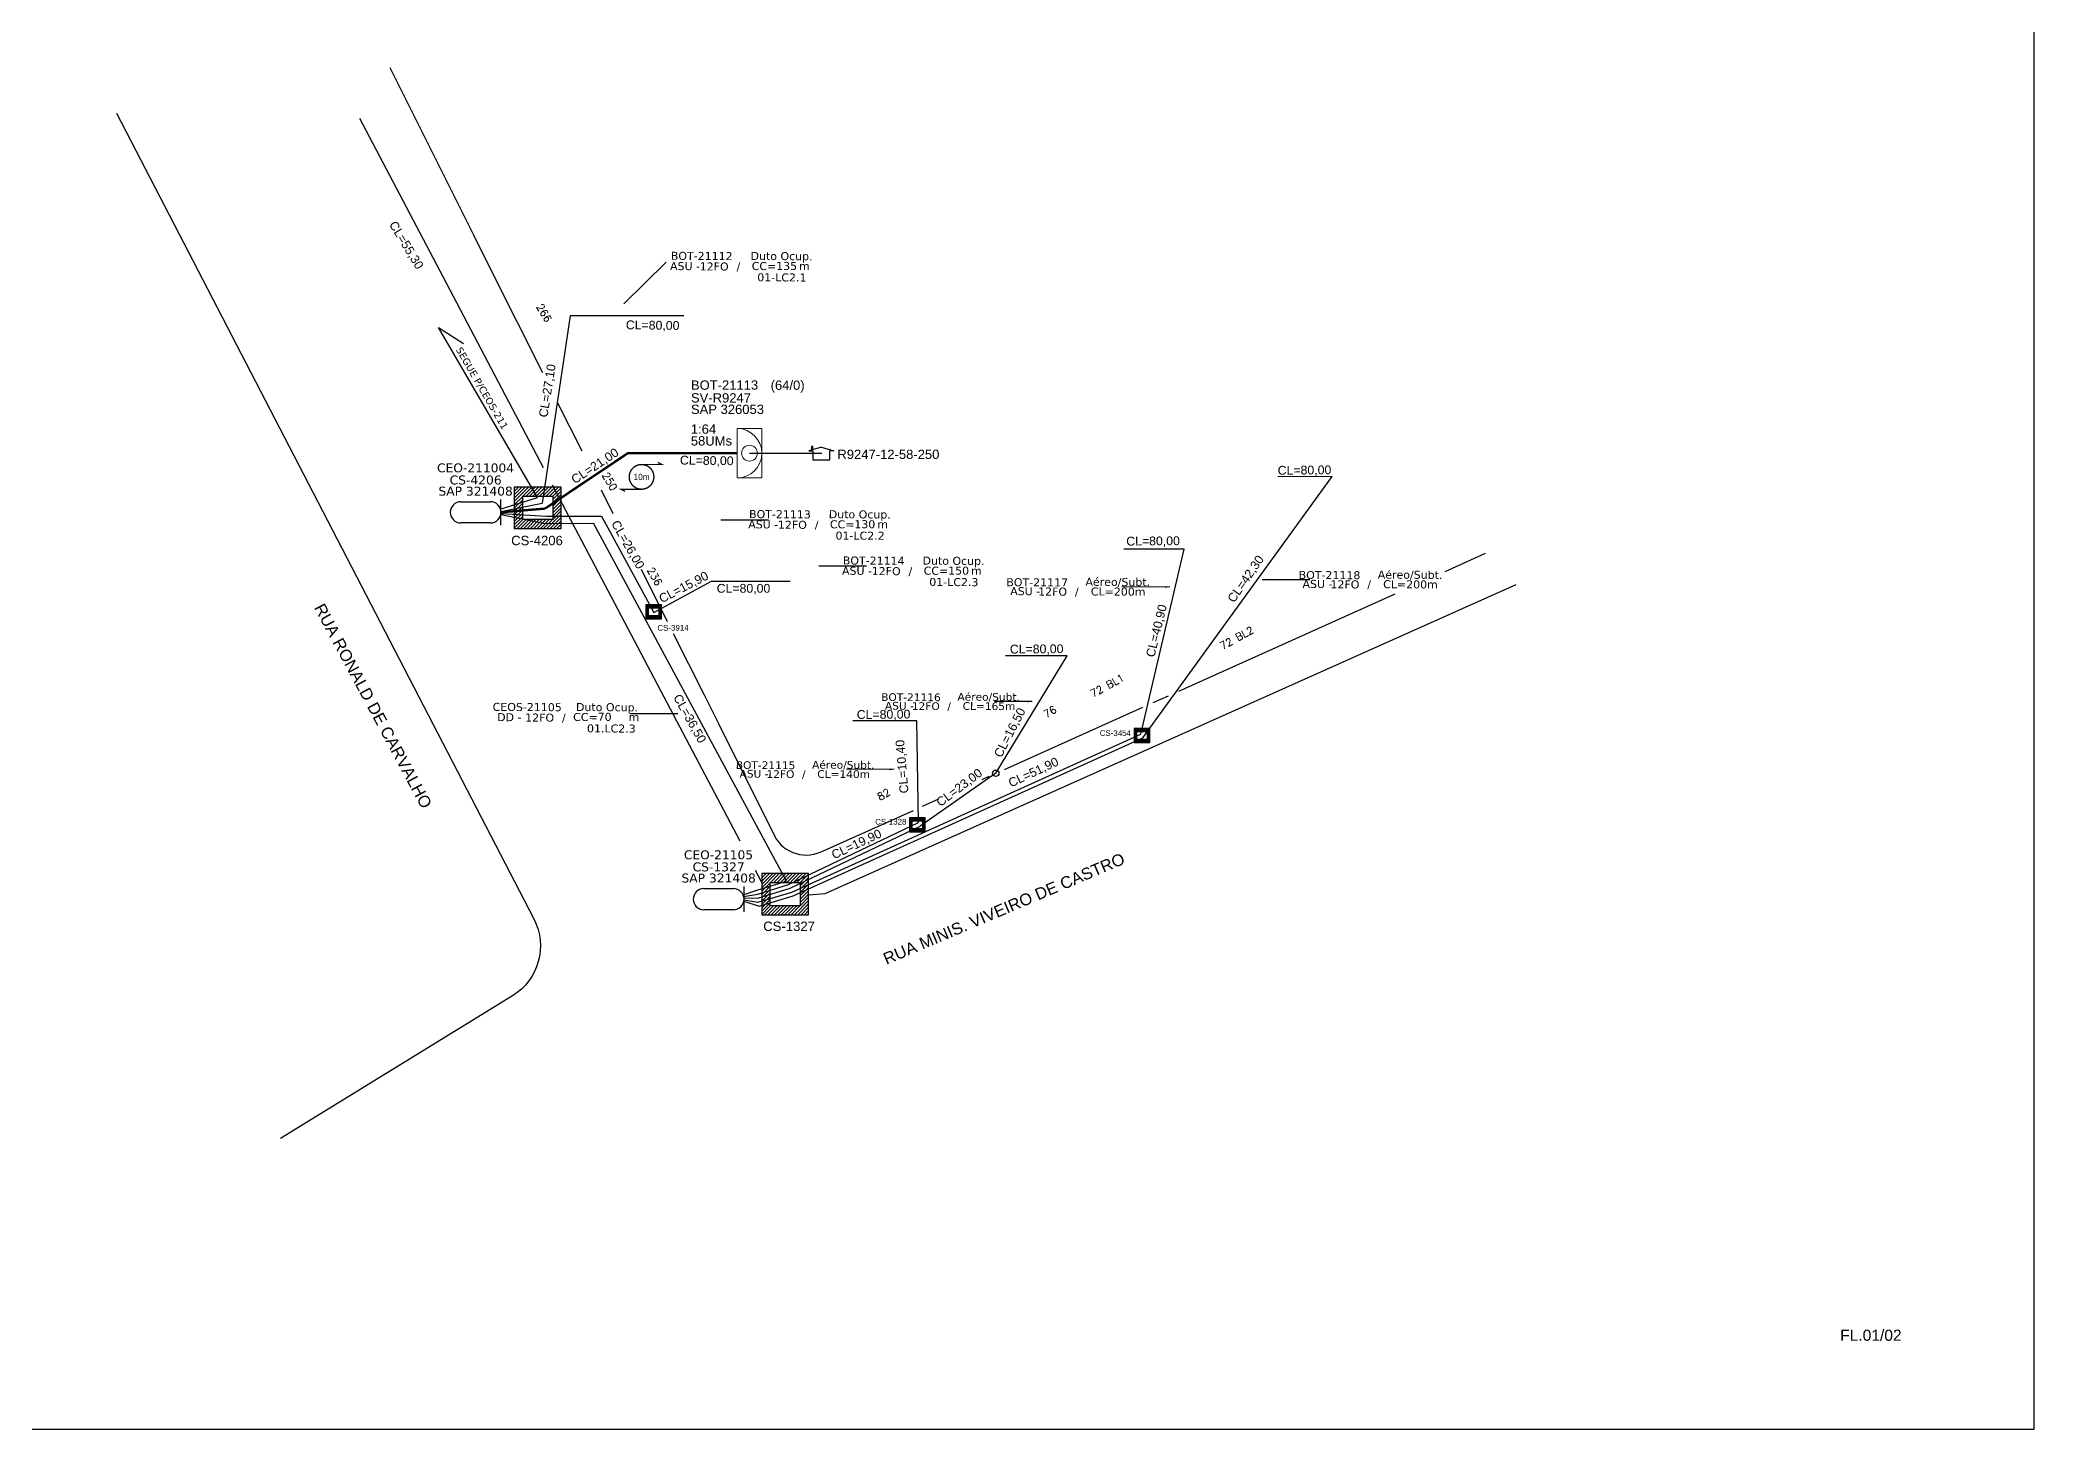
# Model space of a CAD drawing. Header units: metres. Extents: x -1286 to 1713, y -500 to 94.
# Drawn here: x -873.3 to -445.1, y -499.8 to -201.6 of the extents above; entities that cross this region are included whole.
import ezdxf
from ezdxf.enums import TextEntityAlignment as Align

# ---------------------------------------------------------------- set-up
doc = ezdxf.new("R2010")
doc.units = ezdxf.units.M
for name, color, linetype in [('10.0-Cartográfico', 252, 'Continuous'), ('10.1-Caixas Subterrâneas', 5, 'Continuous'), ('10.3-Nome das Ruas', 2, 'Continuous'), ('20.4-CEOS', 1, 'Continuous'), ('20.5-CEO', 1, 'Continuous'), ('CAP a instalar', 1, 'FENCELINE1'), ('Folga', 1, 'Continuous'), ('label_cabos', 7, 'Continuous'), ('Legenda', 1, 'Continuous'), ('Metragem', 92, 'Continuous'), ('MUB', 252, 'Continuous'), ('Surveys Casinhas', 7, 'Continuous'), ('surveys legendas', 7, 'Continuous')]:
    doc.layers.add(name, color=color, linetype=linetype)
doc.layers.add("20.0-LEGENDA DOS CDO'S", color=1, linetype='Continuous', lineweight=0)
doc.layers.add('20.1-CDO_INTERIOR', color=1, linetype='Continuous', lineweight=0)
doc.layers.add('DROP DE CLIENTE', color=140, linetype='Continuous', plot=False)
doc.layers.add('EXTRA', color=50, linetype='Continuous', plot=False)
doc.styles.add('ARIAL', font='arial.ttf')
doc.styles.add('ROMANS', font='romans.shx')
doc.styles.add('siredit', font='verdana.ttf')
doc.linetypes.add('FENCELINE1', pattern='A,0.25,-0.1,[133,ltypeshp.shx,S=0.1,R=0,X=-0.1,Y=0],-0.1,1', length=1.45)
doc.dimstyles.new('CC', dxfattribs={"dimtxt": 0.8, "dimasz": 2, "dimexe": 0.18, "dimexo": 0.0625, "dimgap": 0.09, "dimtad": 0, "dimdec": 0, "dimrnd": 1, "dimzin": 0, "dimdsep": 46, "dimtxsty": 'siredit', "dimblk": 'NONE', "dimcen": 0, "dimse1": 1, "dimse2": 1, "dimsd1": 1, "dimsd2": 1, "dimclrt": 7, "dimadec": 0, "dimazin": 0, "dimtfac": 1, "dimtdec": 0, "dimtofl": 0, "dimtmove": 0, "dimatfit": 3, "dimfxl": 0, "dimtolj": 1, "dimtzin": 0, "dimarcsym": 0})

# ---------------------------------------------------------------- blocks, each defined once
blk = doc.blocks.new('DV')
at = {"linetype": 'Continuous'}
blk.add_circle((0, 0), 0.00000275, dxfattribs=at)
blk = doc.blocks.new('*X17')
at = {"color": 0, "linetype": 'Continuous'}
for p, q in [((-1.25, 0.34099), (-0.49099, 1.1)), ((-1.25, 0.517767), (-0.667767, 1.1)), ((-1.25, 0.694544), (-0.844544, 1.1)), ((-1.25, 0.87132), (-1.02132, 1.1)), ((-1.25, 1.048097), (-1.198097, 1.1)), ((-0.789214, 0.625), (-0.314214, 1.1)), ((-0.612437, 0.625), (-0.137437, 1.1)), ((-0.43566, 0.625), (0.03934, 1.1)), ((-0.258883, 0.625), (0.216117, 1.1)), ((-0.082107, 0.625), (0.392893, 1.1)), ((0.09467, 0.625), (0.56967, 1.1)), ((0.271447, 0.625), (0.746447, 1.1)), ((0.448223, 0.625), (0.923223, 1.1)), ((0.625, 0.625), (1.1, 1.1)), ((0.801777, 0.625), (1.25, 1.073223)), ((-1.25, 0.164214), (-0.8035, 0.610714)), ((-1.25, -0.012563), (-0.8035, 0.433937)), ((-1.25, -0.18934), (-0.8035, 0.25716)), ((-1.25, -0.366117), (-0.8035, 0.080383)), ((0.8035, 0.449947), (1.25, 0.896447)), ((0.8035, 0.27317), (1.25, 0.71967)), ((0.8035, 0.096393), (1.25, 0.542893)), ((0.8035, -0.080383), (1.25, 0.366117)), ((0.8035, -0.25716), (1.25, 0.18934)), ((0.8035, -0.433937), (1.25, 0.012563)), ((-1.25, -0.542893), (-0.8035, -0.096393)), ((-1.25, -0.71967), (-0.8035, -0.27317)), ((-1.25, -0.896447), (-0.8035, -0.449947)), ((-1.25, -1.073223), (-0.801777, -0.625)), ((-1.1, -1.1), (-0.625, -0.625)), ((-0.923223, -1.1), (-0.448223, -0.625)), ((-0.746447, -1.1), (-0.271447, -0.625)), ((-0.56967, -1.1), (-0.09467, -0.625)), ((-0.392893, -1.1), (0.082107, -0.625)), ((-0.216117, -1.1), (0.258883, -0.625)), ((-0.03934, -1.1), (0.43566, -0.625)), ((0.137437, -1.1), (0.612437, -0.625)), ((0.314214, -1.1), (0.789214, -0.625)), ((0.49099, -1.1), (1.25, -0.34099)), ((0.667767, -1.1), (1.25, -0.517767)), ((0.8035, -0.610714), (1.25, -0.164214)), ((0.844544, -1.1), (1.25, -0.694544)), ((1.02132, -1.1), (1.25, -0.87132)), ((1.198097, -1.1), (1.25, -1.048097))]:
    blk.add_line(p, q, dxfattribs=at)
blk = doc.blocks.new('MANHOLE_MQ')
at = {"color": 0, "linetype": 'Continuous'}
for p, q in [((0.00000623, 0.00000569), (-0.00000627, 0.00000569)), ((-0.00000627, 0.00000569), (-0.00000627, -0.00000531)), ((0.00000623, -0.00000531), (0.00000623, 0.00000569)), ((-0.00000404, 0.00000331), (0.00000399, 0.00000331)), ((-0.00000404, -0.00000294), (-0.00000404, 0.00000331)), ((0.00000399, 0.00000331), (0.00000399, -0.00000294)), ((-0.00000627, -0.00000531), (0.00000623, -0.00000531)), ((0.00000399, -0.00000294), (-0.00000404, -0.00000294)), ((0.00000399, -0.00000294), (0.00000399, -0.00000294))]:
    blk.add_line(p, q, dxfattribs=at)
at = {"color": 0, "linetype": 'Continuous', "xscale": 5e-06, "yscale": 5e-06, "zscale": 1e-05}
blk.add_blockref('*X17', (-0.00000002, 0.00000019), dxfattribs=at)
blk = doc.blocks.new('LEGENDA DOS CABOS')
at = {"layer": 'EXTRA', "style": 'siredit'}
for tag, p in [('ID', (4.6, 0.97)), ('XX', (9.03, 0.97))]:
    blk.add_attdef(tag, text='', height=0.48, rotation=359.69, dxfattribs=at).set_placement(p, align=Align.MIDDLE_CENTER)
at = {"layer": 'Legenda', "color": 7, "style": 'siredit'}
for tag, p in [('TIPO_CABO', (1.31, 0)), ('CABO', (4.69, -0.05)), ('/', (6.81, -0.05)), ('METROS', (10.03, -0.05))]:
    blk.add_attdef(tag, text='', height=0.8, rotation=359.69, dxfattribs=at).set_placement(p, align=Align.MIDDLE_CENTER)
blk = doc.blocks.new('_None')
blk = doc.blocks.new('Inst CB DT OCUP CFOA-SM-DD-S-12')
at = {"layer": 'label_cabos', "color": 0, "style": 'siredit'}
for tag, flags, p in [('ID_ATIVIDADE', 3, (1.31, 2.67)), ('FATOR', 1, (11.56, 2.55))]:
    blk.add_attdef(tag, text='', height=1, rotation=359.69, dxfattribs=dict(at, flags=flags)).set_placement(p, align=Align.MIDDLE_CENTER)
for tag, p in [('TIPO_CABO', (1.11, 0)), ('DESTINO_CABO', (3.13, 1.26)), ('CABO', (4.69, -0.05)), ('/', (7.71, -0.05)), ('LANCE', (10.41, 0.02)), ('TIPO_CABO', (13.11, 1.24)), ('UND', (16.46, 0)), ('FID', (13.65, -1.41))]:
    blk.add_attdef(tag, text='', height=1, rotation=359.69, dxfattribs=at).set_placement(p, align=Align.MIDDLE_CENTER)
blk.add_attdef('QTDE', (11.93, -0.45), '', height=1, rotation=359.69, dxfattribs=at)
blk = doc.blocks.new('Inst CB DT OCUP CFOA-SM-ASU-120-S-12')
at = {"layer": 'label_cabos', "color": 0, "style": 'siredit'}
for tag, flags, p in [('ID_ATIVIDADE', 3, (1.31, 2.67)), ('FATOR', 1, (11.56, 2.55))]:
    blk.add_attdef(tag, text='', height=1, rotation=359.69, dxfattribs=dict(at, flags=flags)).set_placement(p, align=Align.MIDDLE_CENTER)
for tag, p in [('TIPO_CABO', (1.26, 0)), ('DESTINO_CABO', (3.13, 1.26)), ('CABO', (4.69, -0.05)), ('/', (7.71, -0.05)), ('LANCE', (10.91, 0)), ('TIPO_CABO', (13.11, 1.24)), ('UND', (15.96, 0)), ('FID', (13.15, -1.41))]:
    blk.add_attdef(tag, text='', height=1, rotation=359.69, dxfattribs=at).set_placement(p, align=Align.MIDDLE_CENTER)
blk.add_attdef('QTDE', (12.43, -0.47), '', height=1, rotation=359.69, dxfattribs=at)
blk = doc.blocks.new('SURVEY_SURVEY')
for p, q in [((0, 0.0000127), (-0.0000126, 0.000009)), ((-0.0000126, 0.000009), (-0.0000086, 0.000009)), ((-0.0000086, 0), (-0.0000086, 0.000009)), ((0.0000086, 0), (-0.0000086, 0)), ((0, 0.0000127), (0.0000126, 0.000009)), ((0.0000084, 0.0000132), (0.0000098, 0.0000132)), ((0.0000084, 0.0000103), (0.0000084, 0.0000132)), ((0.0000126, 0.000009), (0.0000086, 0.000009)), ((0.0000086, 0.000009), (0.0000086, 0)), ((0.0000098, 0.0000132), (0.0000098, 0.0000099))]:
    blk.add_line(p, q)
blk = doc.blocks.new('A$C07E14978')
at = {"layer": 'Folga', "color": 0, "const_width": 0.146}
blk.add_lwpolyline([(2.23, 2.92, 1.000012), (2.23, 0.28, 0.999978)], format="xyb", close=True, dxfattribs=at)
at = {"layer": 'Folga', "color": 0, "const_width": 0.137}
for points in [[(2.23, 2.92), (4.42, 2.92), (3.98, 3.13)], [(2.23, 0.28), (0.03, 0.28), (0.47, 0.06)]]:
    blk.add_lwpolyline(points, dxfattribs=at)
at = {"layer": 'Folga', "color": 0}
blk.add_text('10m', height=0.659, dxfattribs=at).set_placement((1.38, 1.27))

msp = doc.modelspace()

# ---------------------------------------------------------------- linework, layer by layer
msp.add_lwpolyline([(-1286.07, -499.81), (-445.07, -499.81), (-445.07, 94.19), (-1286.07, 94.19)], close=True)
at = {"color": 1, "linetype": 'FENCELINE1', "ltscale": 5, "const_width": 0.5}
for points in [[(-764.86, -302.21), (-747.08, -290.32), (-723.61, -290.32)], [(-774.32, -303.01), (-764.86, -302.21)]]:
    msp.add_lwpolyline(points, dxfattribs=at)
at = {"layer": '10.0-Cartográfico'}
for points in [[(-798.22, -207.54), (-780.25, -243.46), (-776.36, -251.22), (-765.42, -273.01)], [(-765.18, -293.48), (-784.54, -256.71), (-804.66, -218.47)], [(-762.24, -279.35), (-756.98, -289.84)], [(-739.97, -341.35), (-763.23, -297.18)], [(-752.79, -298.2), (-750.27, -303.23)], [(-571.58, -315.71), (-562.89, -311.81)], [(-744.24, -315.23), (-738.62, -326.44)], [(-556.4, -318.61), (-704.76, -384.93), (-708.25, -385.18)], [(-622.25, -338.46), (-582.3, -320.53)], [(-737.34, -329), (-730.71, -342.22)], [(-722.98, -373.63), (-739.97, -341.35)], [(-730.71, -342.22), (-727.69, -348.23), (-715.48, -372.63), (-715.13, -373.24), (-714.68, -373.85), (-714.2, -374.39), (-713.63, -374.88), (-713.04, -375.33), (-712.37, -375.71), (-711.68, -376.02), (-710.96, -376.26), (-710.22, -376.43), (-709.46, -376.54), (-708.67, -376.57), (-707.91, -376.52), (-707.15, -376.4), (-706.42, -376.21), (-705.59, -375.88), (-685.73, -367.04)], [(-634.27, -343.86), (-630.96, -342.37)], [(-628.72, -341.37), (-622.25, -338.46)], [(-666.21, -358.2), (-636.51, -344.87)], [(-671, -360.35), (-669.47, -359.66)], [(-683.8, -366.1), (-680.28, -364.52)], [(-718.31, -382.5), (-719.67, -379.92)]]:
    msp.add_lwpolyline(points, dxfattribs=at)
msp.add_lwpolyline([(-856.89, -217.35), (-767.26, -390.29, -0.393191), (-771.85, -406.81), (-821.7, -437.41)], format="xyb", dxfattribs=at)
at = {"layer": '20.1-CDO_INTERIOR', "color": 1, "lineweight": 18}
msp.add_lwpolyline([(-718.3, -285.01), (-718.29, -295.63), (-723.61, -295.63), (-723.61, -285.01)], close=True, dxfattribs=at)
msp.add_circle((-720.95, -290.32), 1.7, dxfattribs=at)
msp.add_arc((-723.61, -290.32), 5.31, 270.0276, 90.0276, dxfattribs=at)
at = {"layer": '20.5-CEO', "color": 5}
for p, q in [((-782.95, -300.74), (-776.59, -300.74)), ((-776.59, -305.27), (-782.95, -305.27))]:
    msp.add_line(p, q, dxfattribs=at)
at = {"layer": '20.5-CEO', "color": 7}
for p, q in [((-730.77, -383.79), (-724.4, -383.79)), ((-724.4, -388.33), (-730.77, -388.33))]:
    msp.add_line(p, q, dxfattribs=at)
at = {"layer": '20.5-CEO', "color": 5}
msp.add_lwpolyline([(-774.32, -305.74), (-774.32, -300.27)], dxfattribs=at)
at = {"layer": '20.5-CEO', "color": 7}
msp.add_lwpolyline([(-722.13, -388.8), (-722.13, -383.33)], dxfattribs=at)
at = {"layer": '20.5-CEO', "color": 5}
for centre, start, end in [((-782.95, -303.01), 90, 270), ((-776.59, -303.01), 270, 90)]:
    msp.add_arc(centre, 2.27, start, end, dxfattribs=at)
at = {"layer": '20.5-CEO', "color": 7}
for centre, start, end in [((-730.77, -386.06), 90, 270), ((-724.4, -386.06), 270, 90)]:
    msp.add_arc(centre, 2.27, start, end, dxfattribs=at)
at = {"layer": 'CAP a instalar', "color": 7, "ltscale": 5}
for points in [[(-735.06, -260.81), (-759.45, -260.81), (-765.51, -301.01)], [(-766.51, -299.8), (-787.71, -263.31), (-782.4, -266.8)], [(-636.51, -351.41), (-595.85, -295.33)], [(-595.85, -295.33), (-607.46, -295.37)], [(-774.47, -302.36), (-766.51, -299.8)], [(-774.34, -302.82), (-765.51, -301.01)], [(-774.32, -303.47), (-764.84, -305.39)], [(-774.31, -303.24), (-764.55, -303.81), (-752.73, -303.82), (-741.51, -324.52), (-729.13, -317.82), (-712.22, -317.82)], [(-765.51, -301.01), (-765.51, -301.01)], [(-764.84, -305.39), (-754.45, -305.36)], [(-713, -382.18), (-754.45, -305.36)], [(-627.63, -310.94), (-640.57, -310.94)], [(-636.88, -350.6), (-627.63, -310.94)], [(-668.07, -359.03), (-652.75, -333.85)], [(-652.75, -333.85), (-665.99, -333.85)], [(-719.17, -386.71), (-711.88, -384.52), (-636.88, -350.6)], [(-685, -347.79), (-698.75, -347.77)], [(-684.69, -369.61), (-685, -347.79)], [(-718.91, -387.55), (-711.57, -385.34), (-636.51, -351.41)], [(-668.07, -359.03), (-684.32, -370.4)], [(-719.17, -384.95), (-712.59, -382.9), (-684.69, -369.61)], [(-719.17, -385.83), (-712.2, -383.69), (-684.32, -370.4)], [(-722.33, -385.15), (-719.17, -384.07)], [(-722.22, -385.46), (-719.17, -384.95)], [(-719.17, -384.07), (-713, -382.18)], [(-722.17, -386.46), (-718.91, -387.55)], [(-722.15, -385.8), (-719.17, -385.83)], [(-722.14, -386.16), (-719.17, -386.71)]]:
    msp.add_lwpolyline(points, dxfattribs=at)
at = {"layer": 'DROP DE CLIENTE'}
msp.add_lwpolyline([(-720.95, -290.32), (-705.41, -290.32)], dxfattribs=at)

# ---------------------------------------------------------------- block references
at = {"color": 0, "lineweight": 0}
ref = msp.add_blockref('Inst CB DT OCUP CFOA-SM-DD-S-12', (-774.08, -346.98), dxfattribs=dict(at, xscale=1.718582971363901, yscale=1.718582971363901, zscale=1.718582971363901))
ref.add_attrib('DESTINO_CABO', 'CEOS-21105', dxfattribs={"layer": 'label_cabos', "color": 0, "height": 1.719, "rotation": 359.69, "style": 'siredit'}).set_placement((-768.69, -344.81), align=Align.MIDDLE_CENTER)
ref.add_attrib('TIPO_CABO', 'Duto Ocup.', dxfattribs={"layer": 'label_cabos', "color": 0, "height": 1.719, "rotation": 359.69, "style": 'siredit'}).set_placement((-751.55, -344.84), align=Align.MIDDLE_CENTER)
ref.add_attrib('/', '/', dxfattribs={"layer": 'label_cabos', "color": 0, "height": 1.72, "rotation": 359.69, "style": 'siredit'}).set_placement((-760.82, -347.07), align=Align.MIDDLE_CENTER)
ref.add_attrib('FID', '01.LC2.3', dxfattribs={"layer": 'label_cabos', "color": 0, "height": 1.719, "rotation": 359.69, "style": 'siredit'}).set_placement((-750.62, -349.41), align=Align.MIDDLE_CENTER)
ref.add_attrib('LANCE', 'CC=', dxfattribs={"layer": 'label_cabos', "color": 0, "height": 1.719, "rotation": 359.69, "style": 'siredit'}).set_placement((-756.19, -346.95), align=Align.MIDDLE_CENTER)
ref.add_attrib('UND', 'm', dxfattribs={"layer": 'label_cabos', "color": 0, "height": 1.72, "rotation": 359.69, "style": 'siredit'}).set_placement((-745.78, -346.98), align=Align.MIDDLE_CENTER)
ref.add_attrib('CABO', '12FO', dxfattribs={"layer": 'label_cabos', "color": 0, "height": 1.719, "rotation": 359.69, "style": 'siredit'}).set_placement((-766.02, -347.07), align=Align.MIDDLE_CENTER)
ref.add_attrib('TIPO_CABO', 'DD - ', dxfattribs={"layer": 'label_cabos', "color": 0, "height": 1.719, "rotation": 359.69, "style": 'siredit'}).set_placement((-772.16, -346.99), align=Align.MIDDLE_CENTER)
ref.add_attrib('QTDE', '70', (-753.57, -347.76), dxfattribs={"layer": 'label_cabos', "color": 0, "height": 1.719, "rotation": 359.69, "style": 'siredit'})
at = {"layer": '10.0-Cartográfico', "xscale": 251812.8391104931, "yscale": 251812.8391104931, "zscale": 251812.8391104931}
msp.add_blockref('DV', (-668.07, -359.03), dxfattribs=at)
at = {"layer": '10.1-Caixas Subterrâneas', "color": 30, "rotation": 180.0000000000633}
for p, xscale, yscale, zscale in [((-766.44, -301.91), 805266.1196329375, 805266.1196329375, 805266.1196329375), ((-741.53, -324.32), 271895.7471755284, 271895.7471755284, 271895.7471755284), ((-636.67, -350.86), 271895.7471755284, 271895.7471755284, 271895.7471755284), ((-684.93, -370.07), 271895.7471755284, 271895.7471755284, 271895.7471755284), ((-713.3, -384.84), 805266.1196329375, 805266.1196329375, 805266.1196329375)]:
    msp.add_blockref('MANHOLE_MQ', p, dxfattribs=dict(at, xscale=xscale, yscale=yscale, zscale=zscale))
at = {"layer": 'Folga', "xscale": 2.006958307478562, "yscale": 2.006958307478562, "zscale": 2.006958307478562}
msp.add_blockref('A$C07E14978', (-748.61, -298.61), dxfattribs=at)
at = {"layer": 'label_cabos', "color": 0, "lineweight": 0}
ref = msp.add_blockref('Inst CB DT OCUP CFOA-SM-ASU-120-S-12', (-736.59, -250.15), dxfattribs=dict(at, xscale=1.718582971363901, yscale=1.718582971363901, zscale=1.718582971363901))
ref.add_attrib('DESTINO_CABO', 'BOT-21112', dxfattribs={"color": 0, "height": 1.719, "rotation": 359.69, "style": 'siredit'}).set_placement((-731.21, -247.98), align=Align.MIDDLE_CENTER)
ref.add_attrib('CABO', '12FO', dxfattribs={"color": 0, "height": 1.719, "rotation": 359.69, "style": 'siredit'}).set_placement((-728.54, -250.24), align=Align.MIDDLE_CENTER)
ref.add_attrib('TIPO_CABO', 'Duto Ocup.', dxfattribs={"color": 0, "height": 1.719, "rotation": 359.69, "style": 'siredit'}).set_placement((-714.06, -248.01), align=Align.MIDDLE_CENTER)
ref.add_attrib('/', '/', dxfattribs={"color": 0, "height": 1.72, "rotation": 359.69, "style": 'siredit'}).set_placement((-723.33, -250.24), align=Align.MIDDLE_CENTER)
ref.add_attrib('TIPO_CABO', 'ASU - ', dxfattribs={"color": 0, "height": 1.719, "rotation": 359.69, "style": 'siredit'}).set_placement((-734.42, -250.16), align=Align.MIDDLE_CENTER)
ref.add_attrib('FID', '01-LC2.1', dxfattribs={"color": 0, "height": 1.719, "rotation": 359.69, "style": 'siredit'}).set_placement((-714, -252.58), align=Align.MIDDLE_CENTER)
ref.add_attrib('LANCE', 'CC=', dxfattribs={"color": 0, "height": 1.719, "rotation": 359.69, "style": 'siredit'}).set_placement((-717.84, -250.15), align=Align.MIDDLE_CENTER)
ref.add_attrib('QTDE', '135', (-715.23, -250.97), dxfattribs={"color": 0, "height": 1.719, "rotation": 359.69, "style": 'siredit'})
ref.add_attrib('UND', 'm', dxfattribs={"color": 0, "height": 1.72, "rotation": 359.69, "style": 'siredit'}).set_placement((-709.16, -250.15), align=Align.MIDDLE_CENTER)
ref = msp.add_blockref('Inst CB DT OCUP CFOA-SM-ASU-120-S-12', (-719.8, -305.59), dxfattribs=dict(at, xscale=1.718582971363901, yscale=1.718582971363901, zscale=1.718582971363901))
ref.add_attrib('DESTINO_CABO', 'BOT-21113', dxfattribs={"color": 0, "height": 1.719, "rotation": 359.69, "style": 'siredit'}).set_placement((-714.41, -303.42), align=Align.MIDDLE_CENTER)
ref.add_attrib('CABO', '12FO', dxfattribs={"color": 0, "height": 1.719, "rotation": 359.69, "style": 'siredit'}).set_placement((-711.74, -305.68), align=Align.MIDDLE_CENTER)
ref.add_attrib('TIPO_CABO', 'Duto Ocup.', dxfattribs={"color": 0, "height": 1.719, "rotation": 359.69, "style": 'siredit'}).set_placement((-697.27, -303.45), align=Align.MIDDLE_CENTER)
ref.add_attrib('/', '/', dxfattribs={"color": 0, "height": 1.72, "rotation": 359.69, "style": 'siredit'}).set_placement((-706.54, -305.68), align=Align.MIDDLE_CENTER)
ref.add_attrib('TIPO_CABO', 'ASU - ', dxfattribs={"color": 0, "height": 1.719, "rotation": 359.69, "style": 'siredit'}).set_placement((-717.63, -305.6), align=Align.MIDDLE_CENTER)
ref.add_attrib('FID', '01-LC2.2', dxfattribs={"color": 0, "height": 1.719, "rotation": 359.69, "style": 'siredit'}).set_placement((-697.2, -308.02), align=Align.MIDDLE_CENTER)
ref.add_attrib('LANCE', 'CC=', dxfattribs={"color": 0, "height": 1.719, "rotation": 359.69, "style": 'siredit'}).set_placement((-701.05, -305.59), align=Align.MIDDLE_CENTER)
ref.add_attrib('QTDE', '130', (-698.44, -306.41), dxfattribs={"color": 0, "height": 1.719, "rotation": 359.69, "style": 'siredit'})
ref.add_attrib('UND', 'm', dxfattribs={"color": 0, "height": 1.72, "rotation": 359.69, "style": 'siredit'}).set_placement((-692.36, -305.59), align=Align.MIDDLE_CENTER)
at = {"layer": 'label_cabos', "color": 7, "lineweight": 0}
ref = msp.add_blockref('Inst CB DT OCUP CFOA-SM-ASU-120-S-12', (-699.66, -315.55), dxfattribs=dict(at, xscale=1.718582971363901, yscale=1.718582971363901, zscale=1.718582971363901))
ref.add_attrib('DESTINO_CABO', 'BOT-21114', dxfattribs={"color": 0, "height": 1.719, "rotation": 359.69, "style": 'siredit'}).set_placement((-694.28, -313.38), align=Align.MIDDLE_CENTER)
ref.add_attrib('CABO', '12FO', dxfattribs={"color": 0, "height": 1.719, "rotation": 359.69, "style": 'siredit'}).set_placement((-691.6, -315.64), align=Align.MIDDLE_CENTER)
ref.add_attrib('TIPO_CABO', 'Duto Ocup.', dxfattribs={"color": 0, "height": 1.719, "rotation": 359.69, "style": 'siredit'}).set_placement((-677.13, -313.41), align=Align.MIDDLE_CENTER)
ref.add_attrib('/', '/', dxfattribs={"color": 0, "height": 1.72, "rotation": 359.69, "style": 'siredit'}).set_placement((-686.4, -315.64), align=Align.MIDDLE_CENTER)
ref.add_attrib('TIPO_CABO', 'ASU - ', dxfattribs={"color": 0, "height": 1.719, "rotation": 359.69, "style": 'siredit'}).set_placement((-697.49, -315.56), align=Align.MIDDLE_CENTER)
ref.add_attrib('FID', '01-LC2.3', dxfattribs={"color": 0, "height": 1.719, "rotation": 359.69, "style": 'siredit'}).set_placement((-677.06, -317.98), align=Align.MIDDLE_CENTER)
ref.add_attrib('LANCE', 'CC=', dxfattribs={"color": 0, "height": 1.719, "rotation": 359.69, "style": 'siredit'}).set_placement((-680.91, -315.55), align=Align.MIDDLE_CENTER)
ref.add_attrib('QTDE', '150', (-678.3, -316.37), dxfattribs={"color": 0, "height": 1.719, "rotation": 359.69, "style": 'siredit'})
ref.add_attrib('UND', 'm', dxfattribs={"color": 0, "height": 1.72, "rotation": 359.69, "style": 'siredit'}).set_placement((-672.22, -315.55), align=Align.MIDDLE_CENTER)
at = {"layer": 'label_cabos', "color": 0, "lineweight": 0}
ref = msp.add_blockref('LEGENDA DOS CABOS', (-666.45, -320.84), dxfattribs=dict(at, xscale=1.71858468632143, yscale=1.71858468632143, zscale=1.71858468632143))
ref.add_attrib('ID', 'BOT-21117', dxfattribs={"color": 0, "height": 1.719, "rotation": 359.69, "style": 'siredit'}).set_placement((-659.17, -318.04), align=Align.MIDDLE_CENTER)
ref.add_attrib('CABO', '12FO', dxfattribs={"color": 0, "height": 1.719, "rotation": 359.69, "style": 'siredit'}).set_placement((-655.86, -320.02), align=Align.MIDDLE_CENTER)
ref.add_attrib('METROS', 'CL=200m', dxfattribs={"color": 0, "height": 1.719, "rotation": 359.69, "style": 'siredit'}).set_placement((-641.78, -320.02), align=Align.MIDDLE_CENTER)
ref.add_attrib('XX', 'Aéreo/Subt.', dxfattribs={"color": 0, "height": 1.7186, "rotation": 359.69, "style": 'siredit'}).set_placement((-641.86, -317.96), align=Align.MIDDLE_CENTER)
ref.add_attrib('/', '/', dxfattribs={"color": 0, "height": 1.72, "rotation": 359.69, "style": 'siredit'}).set_placement((-650.66, -320.02), align=Align.MIDDLE_CENTER)
ref.add_attrib('TIPO_CABO', 'ASU -', dxfattribs={"color": 0, "height": 1.719, "rotation": 359.69, "style": 'siredit'}).set_placement((-661.74, -319.94), align=Align.MIDDLE_CENTER)
ref = msp.add_blockref('LEGENDA DOS CABOS', (-603.68, -319.29), dxfattribs=dict(at, xscale=1.71858468632143, yscale=1.71858468632143, zscale=1.71858468632143))
ref.add_attrib('ID', 'BOT-21118', dxfattribs={"color": 0, "height": 1.719, "rotation": 359.69, "style": 'siredit'}).set_placement((-596.39, -316.48), align=Align.MIDDLE_CENTER)
ref.add_attrib('CABO', '12FO', dxfattribs={"color": 0, "height": 1.719, "rotation": 359.69, "style": 'siredit'}).set_placement((-593.08, -318.47), align=Align.MIDDLE_CENTER)
ref.add_attrib('METROS', 'CL=200m', dxfattribs={"color": 0, "height": 1.719, "rotation": 359.69, "style": 'siredit'}).set_placement((-579, -318.47), align=Align.MIDDLE_CENTER)
ref.add_attrib('XX', 'Aéreo/Subt.', dxfattribs={"color": 0, "height": 1.7186, "rotation": 359.69, "style": 'siredit'}).set_placement((-579.09, -316.41), align=Align.MIDDLE_CENTER)
ref.add_attrib('/', '/', dxfattribs={"color": 0, "height": 1.72, "rotation": 359.69, "style": 'siredit'}).set_placement((-587.88, -318.47), align=Align.MIDDLE_CENTER)
ref.add_attrib('TIPO_CABO', 'ASU -', dxfattribs={"color": 0, "height": 1.719, "rotation": 359.69, "style": 'siredit'}).set_placement((-598.97, -318.39), align=Align.MIDDLE_CENTER)
ref = msp.add_blockref('LEGENDA DOS CABOS', (-693.3, -345.4), dxfattribs=dict(at, xscale=1.656956873101555, yscale=1.656956873101555, zscale=1.656956873101555))
ref.add_attrib('ID', 'BOT-21116', dxfattribs={"color": 0, "height": 1.657, "rotation": 359.69, "style": 'siredit'}).set_placement((-686.28, -342.7), align=Align.MIDDLE_CENTER)
ref.add_attrib('CABO', '12FO', dxfattribs={"color": 0, "height": 1.657, "rotation": 359.69, "style": 'siredit'}).set_placement((-683.09, -344.61), align=Align.MIDDLE_CENTER)
ref.add_attrib('METROS', 'CL=165m', dxfattribs={"color": 0, "height": 1.657, "rotation": 359.69, "style": 'siredit'}).set_placement((-669.51, -344.61), align=Align.MIDDLE_CENTER)
ref.add_attrib('XX', 'Aéreo/Subt.', dxfattribs={"color": 0, "height": 1.657, "rotation": 359.69, "style": 'siredit'}).set_placement((-669.59, -342.63), align=Align.MIDDLE_CENTER)
ref.add_attrib('/', '/', dxfattribs={"color": 0, "height": 1.66, "rotation": 359.69, "style": 'siredit'}).set_placement((-678.07, -344.61), align=Align.MIDDLE_CENTER)
ref.add_attrib('TIPO_CABO', 'ASU -', dxfattribs={"color": 0, "height": 1.657, "rotation": 359.69, "style": 'siredit'}).set_placement((-688.76, -344.54), align=Align.MIDDLE_CENTER)
ref = msp.add_blockref('LEGENDA DOS CABOS', (-724.52, -359.99), dxfattribs=dict(at, xscale=1.656956873101555, yscale=1.656956873101555, zscale=1.656956873101555))
ref.add_attrib('ID', 'BOT-21115', dxfattribs={"color": 0, "height": 1.657, "rotation": 359.69, "style": 'siredit'}).set_placement((-717.5, -357.29), align=Align.MIDDLE_CENTER)
ref.add_attrib('CABO', '12FO', dxfattribs={"color": 0, "height": 1.657, "rotation": 359.69, "style": 'siredit'}).set_placement((-714.31, -359.21), align=Align.MIDDLE_CENTER)
ref.add_attrib('METROS', 'CL=140m', dxfattribs={"color": 0, "height": 1.657, "rotation": 359.69, "style": 'siredit'}).set_placement((-700.73, -359.21), align=Align.MIDDLE_CENTER)
ref.add_attrib('XX', 'Aéreo/Subt.', dxfattribs={"color": 0, "height": 1.657, "rotation": 359.69, "style": 'siredit'}).set_placement((-700.82, -357.22), align=Align.MIDDLE_CENTER)
ref.add_attrib('/', '/', dxfattribs={"color": 0, "height": 1.66, "rotation": 359.69, "style": 'siredit'}).set_placement((-709.29, -359.21), align=Align.MIDDLE_CENTER)
ref.add_attrib('TIPO_CABO', 'ASU -', dxfattribs={"color": 0, "height": 1.657, "rotation": 359.69, "style": 'siredit'}).set_placement((-719.98, -359.13), align=Align.MIDDLE_CENTER)
at = {"layer": 'Surveys Casinhas', "color": 7, "xscale": -213479.3465944667, "yscale": 213479.3465944718, "zscale": 213479.3465944717, "rotation": 359.8618444730036}
msp.add_blockref('SURVEY_SURVEY', (-705.53, -291.73), dxfattribs=at)

# ---------------------------------------------------------------- texts
at = {"style": 'ARIAL'}
msp.add_text('FL.01/02', height=2.392, dxfattribs=at).set_placement((-480.12, -479.66), align=Align.MIDDLE_CENTER)
at = {"layer": '10.1-Caixas Subterrâneas', "color": 30, "style": 'ARIAL'}
for s, height, p in [('CS-4206', 2.015, (-772.14, -310.07)), ('CS-3914', 1.217, (-740.73, -328.41)), ('CS-3454', 1.217, (-645.73, -351)), ('CS-1328', 1.217, (-693.96, -370.04)), ('CS-1327', 2.015, (-718, -392.88))]:
    msp.add_text(s, height=height, dxfattribs=at).set_placement(p)
at = {"layer": '10.3-Nome das Ruas', "color": 5, "style": 'ARIAL'}
for s, rotation, p in [('RUA RONALD DE CARVALHO', 298.2355, (-814.54, -323.47)), ('RUA MINIS. VIVEIRO DE CASTRO', 22.9797, (-691.55, -400.16))]:
    msp.add_text(s, height=2.5181, rotation=rotation, dxfattribs=at).set_placement(p)
at = {"layer": "20.0-LEGENDA DOS CDO'S", "color": 1, "style": 'ARIAL'}
msp.add_text('SV-R9247', height=2, rotation=359.9724, dxfattribs=at).set_placement((-733.52, -279.44))
at = {"layer": "20.0-LEGENDA DOS CDO'S", "style": 'ARIAL'}
for s, rotation, p in [('BOT-21113', 0.118, (-733.53, -276.71)), ('SAP 326053', 359.9724, (-733.53, -281.9)), ('58UMs', 359.9724, (-733.55, -288.67)), ('1:64', 359.9724, (-733.55, -286.14))]:
    msp.add_text(s, height=2, rotation=rotation, dxfattribs=at).set_placement(p)
msp.add_text('(64/0)', height=2, rotation=359.9724, dxfattribs=at).set_placement((-712.76, -276.72), align=Align.CENTER)
at = {"layer": '20.4-CEOS', "color": 7, "style": 'siredit'}
msp.add_text('SEGUE P/CEOS-211', height=1.5074, rotation=300.1548, dxfattribs=at).set_placement((-778.39, -276.36), align=Align.MIDDLE_CENTER)
at = {"layer": '20.4-CEOS', "color": 5, "style": 'siredit'}
msp.add_text('CEO-211004', height=1.914, dxfattribs=at).set_placement((-779.79, -292.51), align=Align.TOP_CENTER)
at = {"layer": '20.4-CEOS', "color": 7, "style": 'siredit'}
msp.add_text('CEO-21105', height=1.914, dxfattribs=at).set_placement((-727.61, -375.56), align=Align.TOP_CENTER)
at = {"layer": '20.5-CEO', "color": 5, "style": 'siredit'}
for s, p in [('CS-4206', (-779.77, -295.11)), ('SAP 321408', (-779.77, -297.5))]:
    msp.add_text(s, height=1.922, dxfattribs=at).set_placement(p, align=Align.TOP_CENTER)
at = {"layer": '20.5-CEO', "color": 7, "style": 'siredit'}
for s, p in [('SAP 321408', (-727.58, -380.55)), ('CS-1327', (-727.58, -378.16))]:
    msp.add_text(s, height=1.922, dxfattribs=at).set_placement(p, align=Align.TOP_CENTER)
at = {"layer": 'Metragem', "style": 'ARIAL'}
for tag, rotation, p in [('CL=55,30', 301.4075, (-795.43, -246.14)), ('CL=80,00', 359.2601, (-741.76, -263.78)), ('CL=27,10', 80.8739, (-763.46, -277.05)), ('CL=21,00', 33.483, (-753.65, -293.81)), ('CL=80,00', 359.2601, (-730.14, -292.82)), ('CL=80,00', 0.5468, (-601.75, -294.89)), ('CL=26,00', 299.7422, (-747.86, -310.4)), ('CL=80,00', 0.5468, (-634.27, -310.1)), ('CL=42,30', 55.5101, (-613.63, -317.82)), ('CL=15,90', 27.4795, (-734.67, -319.89)), ('CL=80,00', 359.9876, (-722.24, -320.27)), ('CL=40,90', 76.3027, (-632.65, -328.66)), ('CL=80,00', 0.5468, (-659.27, -333.28)), ('CL=36,50', 299.1915, (-734.58, -347.74)), ('CL=80,00', 0.5468, (-692.15, -347.32)), ('CL=16,50', 62.5982, (-664.24, -350.72)), ('CL=10,40', 94.7341, (-687.27, -357.52)), ('CL=23,00', 37.1966, (-675.35, -362.82)), ('CL=51,90', 25.2178, (-659.58, -359.64)), ('CL=19,90', 25.2178, (-697.58, -375.07))]:
    msp.add_attdef(tag, text='(XX/YY)', height=1.889, rotation=rotation, dxfattribs=at).set_placement(p, align=Align.CENTER)
at = {"layer": 'MUB', "style": 'ROMANS'}
for s, rotation, p in [('266', 300.9994, (-766.81, -258.85)), ('250', 300.0583, (-752.7, -294.99)), ('236', 299.6883, (-743.04, -315.37)), ('72 BL2', 28.7659, (-619.39, -332.56)), ('72 BL1', 28.7659, (-647.2, -342.8)), ('76', 29.6883, (-657.21, -347.21)), ('82', 29.6883, (-692.92, -364.95))]:
    msp.add_text(s, height=1.606, rotation=rotation, dxfattribs=at).set_placement(p)
at = {"layer": 'surveys legendas', "color": 7, "style": 'ARIAL'}
msp.add_text('R9247-12-58-250', height=2, dxfattribs=at).set_placement((-702.07, -291.56))

# ---------------------------------------------------------------- leaders
at = {"layer": 'label_cabos'}
for points in [[(-747.92, -258.27), (-738.88, -249.29)], [(-727.13, -304.64), (-716.89, -304.59)], [(-630.71, -319.07), (-640.96, -319.04)], [(-610.87, -317.44), (-600.62, -317.46)], [(-736.35, -346.26), (-746.59, -346.24)], [(-660.26, -343.65), (-668.3, -343.61)], [(-689.9, -358.21), (-700.15, -358.18)]]:
    msp.add_leader(points, dimstyle='CC', override={"dimasz": 1, "dimgap": 0.09, "dimtad": 0}, dxfattribs=at)
at = {"layer": 'label_cabos', "color": 7}
msp.add_leader([(-706.06, -314.52), (-695.82, -314.47)], dimstyle='CC', override={"dimasz": 1, "dimgap": 0.09, "dimtad": 0}, dxfattribs=at)

doc.saveas('drawing.dxf')
